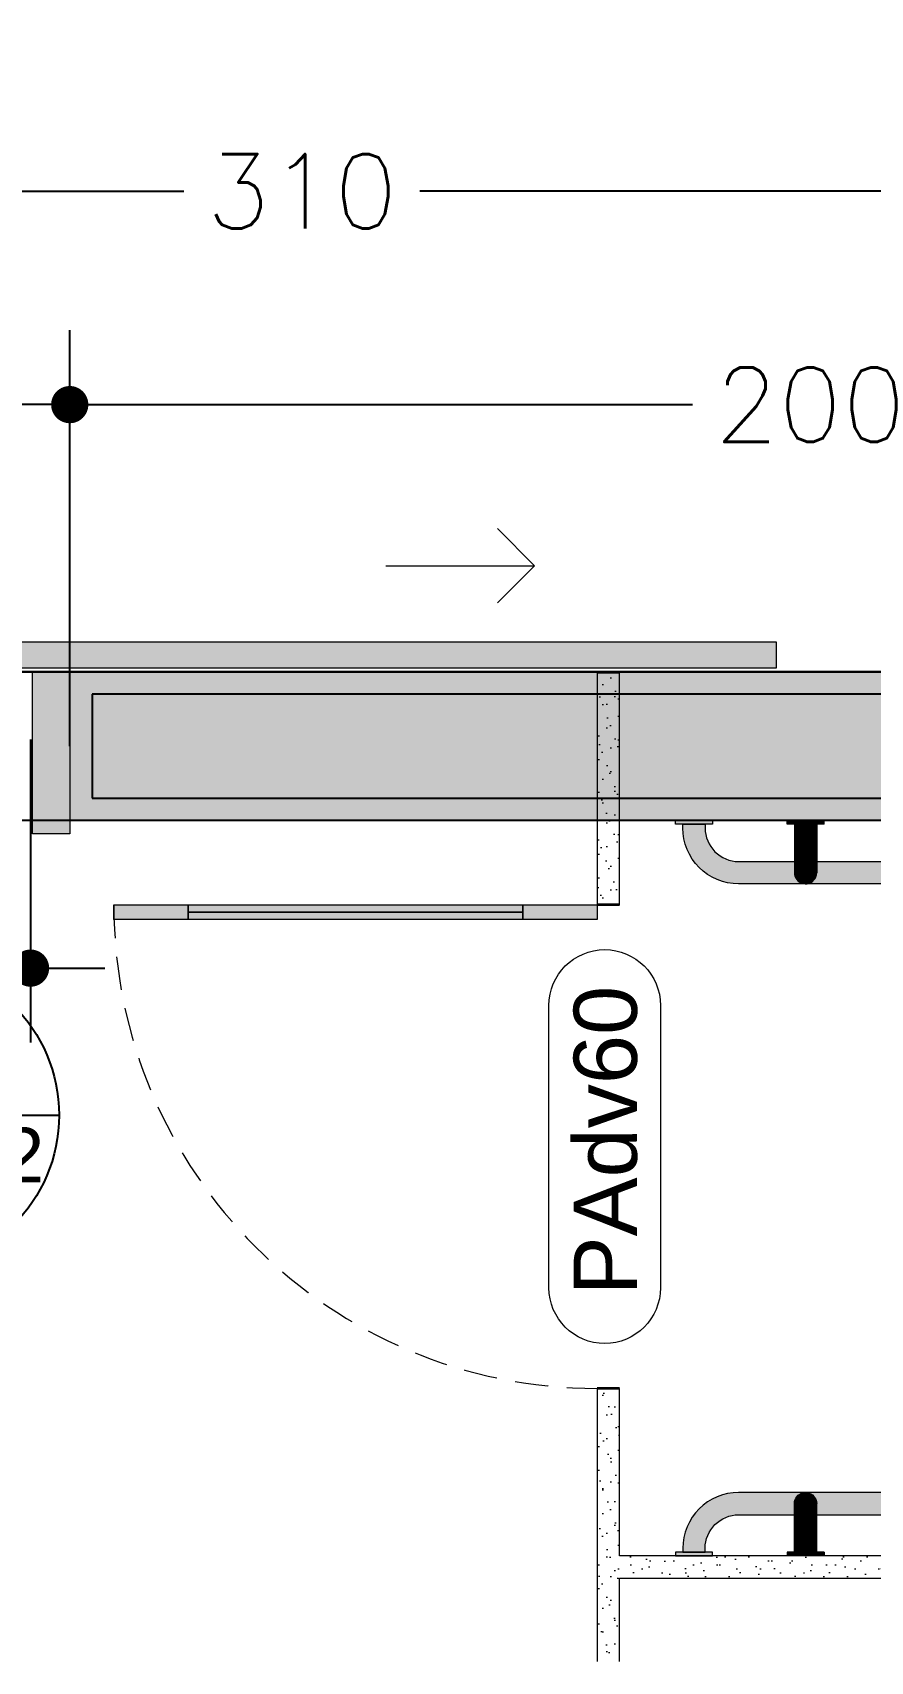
# Model space of a CAD drawing. Header units: metres. Extents: x -1783 to 21505, y -57 to 13660.
# Drawn here: x 13639.1 to 13751.7, y 10703.2 to 10922.1 of the extents above; entities that cross this region are included whole.
import ezdxf

# ---------------------------------------------------------------- set-up
doc = ezdxf.new("R2010")
doc.units = ezdxf.units.M
doc.header["$MEASUREMENT"] = 0
doc.linetypes.add('Dashed', pattern=[0.07, 0.045, -0.025])
for name, color, linetype, lineweight in [('Bombeiro', 1, 'Continuous', 0), ('LOUCAS-METAIS.ARQ_Caneta_No__96', 252, 'Continuous', 0), ('Marcadores de Porta Archicad_Caneta_No__7', 7, 'Continuous', 13), ('PAREDE CONSTRUIR_Caneta_No__241', 7, 'Continuous', 13), ('PAREDE CONSTRUIR_Caneta_No__3', 7, 'Continuous', 25), ('PAREDE.ARQ_Caneta_No__1', 7, 'Continuous', 35), ('PAREDE.ARQ_Caneta_No__241', 7, 'Continuous', 13), ('Portas Archicad_Caneta_No__1', 7, 'Continuous', 35), ('Portas Archicad_Caneta_No__241', 7, 'Continuous', 13), ('Portas Archicad_Caneta_No__98', 7, 'Continuous', 0)]:
    doc.layers.add(name, color=color, linetype=linetype, lineweight=lineweight)
for name, color, linetype in [('colorida chamar atenção', 10, 'Continuous'), ('cotas', 7, 'Continuous'), ('COTAS EXECUTIVO.EXEC', 7, 'Continuous'), ('Marcadores de Porta Archicad', 7, 'Continuous'), ('PAREDE CONSTRUIR', 7, 'Continuous'), ('Portas Archicad', 7, 'Continuous')]:
    doc.layers.add(name, color=color, linetype=linetype)
for name, color, linetype, lineweight, true_color in [('LOUCAS-METAIS.ARQ_Caneta_No__18', 7, 'Continuous', 0, 0xdfdfdf), ('PAREDE.ARQ_Caneta_No__97', 7, 'Continuous', 5, 0x6b6b6b), ('Portas Archicad_Caneta_No__9', 7, 'Continuous', 5, 0x020202), ('Portas Archicad_Caneta_No__97', 7, 'Continuous', 5, 0x6b6b6b)]:
    doc.layers.add(name, color=color, linetype=linetype, lineweight=lineweight, true_color=true_color)
doc.styles.add('ARIAL', font='arial.ttf', dxfattribs={"height": 0.15})
doc.styles.add('GENERATED_STYLE_1', font='arial.ttf')
doc.styles.add('R80', font='romans.shx', dxfattribs={"height": 10})
doc.dimstyles.new('1-50', dxfattribs={"dimtxt": 10, "dimasz": 5, "dimexe": 10, "dimexo": 10, "dimgap": 3, "dimtad": 1, "dimdec": 1, "dimrnd": 1, "dimdsep": 46, "dimtxsty": 'R80', "dimblk": 'DOT', "dimcen": 0, "dimclrd": 252, "dimclre": 252, "dimclrt": 252, "dimadec": 0, "dimazin": 0, "dimtfac": 1, "dimtdec": 1, "dimtix": 1, "dimtmove": 2, "dimatfit": 3, "dimldrblk": 'DOT', "dimfxl": 1, "dimtolj": 1, "dimarcsym": 0})
pattern_1 = [(45, (18585.2446, 16076.2687), (-1.59099026, 1.59099026), [0, -1.5, 0, -2.25]), (110, (18590.2446, 16076.2687), (2.1143084, 0.7695453), [0, -1.1, 0, -1.9])]

# ---------------------------------------------------------------- blocks, each defined once
blk = doc.blocks.new('PLACA M7')
at = {"layer": 'colorida chamar atenção'}
blk.add_line((-25240.17, -8600.48), (-25198.45, -8600.48), dxfattribs=at)
blk.add_circle((-25219.31, -8600.48), 20.86, dxfattribs=at)
at = {"layer": 'colorida chamar atenção', "style": 'ARIAL'}
for s, p in [('  M7', (-25232.35, -8595.95)), ('221/442', (-25237.55, -8609.52))]:
    blk.add_text(s, height=7.352, dxfattribs=at).set_placement(p)
blk = doc.blocks.new('_Dot')
at = {"color": 0, "linetype": 'ByBlock', "lineweight": -2}
blk.add_line((-0.5, 0), (-1, 0), dxfattribs=at)
at = {"color": 0, "linetype": 'ByBlock', "const_width": 0.5}
blk.add_lwpolyline([(-0.25, 0, 1), (0.25, 0, 1)], format="xyb", close=True, dxfattribs=at)
blk = doc.blocks.new('*D7205')
at = {"layer": 'COTAS EXECUTIVO.EXEC', "color": 252, "lineweight": -2, "transparency": 16777216}
for p, q in [((14073.86, 10816.21), (13105.31, 10816.21)), ((13115.31, 10811.21), (13115.31, 10615.82)), ((13115.31, 10416.21), (13115.31, 10584.11)), ((13538.84, 10411.21), (13105.31, 10411.21))]:
    blk.add_line(p, q, dxfattribs=at)
at = {"layer": 'COTAS EXECUTIVO.EXEC', "color": 252, "lineweight": -2, "transparency": 16777216, "xscale": 5, "yscale": 5, "zscale": 5}
for p, rotation in [((13115.31, 10816.21), 90), ((13115.31, 10411.21), 270)]:
    blk.add_blockref('_Dot', p, dxfattribs=dict(at, rotation=rotation))
at = {"layer": 'COTAS EXECUTIVO.EXEC', "color": 252, "transparency": 16777216, "insert": (13115.31, 10599.97), "char_height": 10, "attachment_point": 5, "rotation": 90, "style": 'R80'}
blk.add_mtext('\\A1;405', dxfattribs=at)
blk = doc.blocks.new('*D7206')
at = {"layer": 'COTAS EXECUTIVO.EXEC', "color": 252, "lineweight": -2, "transparency": 16777216}
for p, q in [((14083.86, 10836.21), (13105.48, 10836.21)), ((13115.48, 10821.21), (13115.48, 10831.21)), ((14073.86, 10816.21), (13105.48, 10816.21))]:
    blk.add_line(p, q, dxfattribs=at)
at = {"layer": 'COTAS EXECUTIVO.EXEC', "color": 252, "lineweight": -2, "transparency": 16777216, "xscale": 5, "yscale": 5, "zscale": 5}
for p, rotation in [((13115.48, 10836.21), 90), ((13115.48, 10816.21), 270)]:
    blk.add_blockref('_Dot', p, dxfattribs=dict(at, rotation=rotation))
at = {"layer": 'COTAS EXECUTIVO.EXEC', "color": 252, "transparency": 16777216, "insert": (13115.31, 10801.22), "char_height": 10, "attachment_point": 5, "rotation": 90, "style": 'R80'}
blk.add_mtext('\\A1;20', dxfattribs=at)
blk = doc.blocks.new('*D7207')
at = {"layer": 'COTAS EXECUTIVO.EXEC', "color": 252, "lineweight": -2, "transparency": 16777216}
for p, q in [((14083.86, 10986.11), (13105.31, 10986.11)), ((13115.31, 10981.11), (13115.31, 10912.56)), ((13115.31, 10841.21), (13115.31, 10882.27)), ((14083.86, 10836.21), (13105.31, 10836.21))]:
    blk.add_line(p, q, dxfattribs=at)
at = {"layer": 'COTAS EXECUTIVO.EXEC', "color": 252, "lineweight": -2, "transparency": 16777216, "xscale": 5, "yscale": 5, "zscale": 5}
for p, rotation in [((13115.31, 10986.11), 90), ((13115.31, 10836.21), 270)]:
    blk.add_blockref('_Dot', p, dxfattribs=dict(at, rotation=rotation))
at = {"layer": 'COTAS EXECUTIVO.EXEC', "color": 252, "transparency": 16777216, "insert": (13115.31, 10897.42), "char_height": 10, "attachment_point": 5, "rotation": 90, "style": 'R80'}
blk.add_mtext('\\A1;150', dxfattribs=at)
blk = doc.blocks.new('*D7317')
at = {"layer": 'COTAS EXECUTIVO.EXEC', "color": 252, "lineweight": -2, "transparency": 16777216}
for p, q in [((14093.86, 10816.21), (14275.71, 10816.21)), ((14265.71, 10811.21), (14265.71, 10615.82)), ((14265.71, 10416.21), (14265.71, 10584.11)), ((13558.84, 10411.21), (14275.71, 10411.21))]:
    blk.add_line(p, q, dxfattribs=at)
at = {"layer": 'COTAS EXECUTIVO.EXEC', "color": 252, "lineweight": -2, "transparency": 16777216, "xscale": 5, "yscale": 5, "zscale": 5}
for p, rotation in [((14265.71, 10816.21), 90), ((14265.71, 10411.21), 270)]:
    blk.add_blockref('_Dot', p, dxfattribs=dict(at, rotation=rotation))
at = {"layer": 'COTAS EXECUTIVO.EXEC', "color": 252, "transparency": 16777216, "insert": (14265.71, 10599.97), "char_height": 10, "attachment_point": 5, "rotation": 90, "style": 'R80'}
blk.add_mtext('\\A1;405', dxfattribs=at)
blk = doc.blocks.new('*D7392')
at = {"layer": 'COTAS EXECUTIVO.EXEC', "color": 252, "lineweight": -2, "transparency": 16777216}
for p, q in [((13539.08, 10846.21), (13539.08, 10882.1)), ((13644.08, 10826.21), (13644.08, 10882.1)), ((13544.08, 10872.1), (13576.04, 10872.1)), ((13639.08, 10872.1), (13606.32, 10872.1))]:
    blk.add_line(p, q, dxfattribs=at)
at = {"layer": 'COTAS EXECUTIVO.EXEC', "color": 252, "lineweight": -2, "transparency": 16777216, "xscale": 5, "yscale": 5, "zscale": 5, "rotation": 180}
blk.add_blockref('_Dot', (13539.08, 10872.1), dxfattribs=at)
at = {"layer": 'COTAS EXECUTIVO.EXEC', "color": 252, "lineweight": -2, "transparency": 16777216, "xscale": 5, "yscale": 5, "zscale": 5}
blk.add_blockref('_Dot', (13644.08, 10872.1), dxfattribs=at)
at = {"layer": 'COTAS EXECUTIVO.EXEC', "color": 252, "transparency": 16777216, "insert": (13591.18, 10872.1), "char_height": 10, "attachment_point": 5, "style": 'R80'}
blk.add_mtext('\\A1;105', dxfattribs=at)
blk = doc.blocks.new('*D7393')
at = {"layer": 'COTAS EXECUTIVO.EXEC', "color": 252, "lineweight": -2, "transparency": 16777216}
for p, q in [((13644.08, 10826.21), (13644.08, 10882.1)), ((13844.01, 10623.71), (13844.01, 10882.1)), ((13649.08, 10872.1), (13727.79, 10872.1)), ((13839.01, 10872.1), (13759.5, 10872.1))]:
    blk.add_line(p, q, dxfattribs=at)
at = {"layer": 'COTAS EXECUTIVO.EXEC', "color": 252, "lineweight": -2, "transparency": 16777216, "xscale": 5, "yscale": 5, "zscale": 5, "rotation": 180}
blk.add_blockref('_Dot', (13644.08, 10872.1), dxfattribs=at)
at = {"layer": 'COTAS EXECUTIVO.EXEC', "color": 252, "lineweight": -2, "transparency": 16777216, "xscale": 5, "yscale": 5, "zscale": 5}
blk.add_blockref('_Dot', (13844.01, 10872.1), dxfattribs=at)
at = {"layer": 'COTAS EXECUTIVO.EXEC', "color": 252, "transparency": 16777216, "insert": (13743.64, 10872.1), "char_height": 10, "attachment_point": 5, "style": 'R80'}
blk.add_mtext('\\A1;200', dxfattribs=at)
blk = doc.blocks.new('*D7450')
at = {"layer": 'COTAS EXECUTIVO.EXEC', "color": 252, "lineweight": -2, "transparency": 16777216}
for p, q in [((13634.08, 10830.21), (13634.08, 10786.39)), ((13638.81, 10827.11), (13638.81, 10786.39)), ((13629.08, 10796.39), (13624.08, 10796.39)), ((13634.08, 10796.39), (13638.81, 10796.39)), ((13643.81, 10796.39), (13648.81, 10796.39))]:
    blk.add_line(p, q, dxfattribs=at)
at = {"layer": 'COTAS EXECUTIVO.EXEC', "color": 252, "lineweight": -2, "transparency": 16777216, "xscale": 5, "yscale": 5, "zscale": 5}
blk.add_blockref('_Dot', (13634.08, 10796.39), dxfattribs=at)
at = {"layer": 'COTAS EXECUTIVO.EXEC', "color": 252, "lineweight": -2, "transparency": 16777216, "xscale": 5, "yscale": 5, "zscale": 5, "rotation": 180}
blk.add_blockref('_Dot', (13638.81, 10796.39), dxfattribs=at)
at = {"layer": 'COTAS EXECUTIVO.EXEC', "color": 252, "transparency": 16777216, "insert": (13611.55, 10796.39), "char_height": 10, "attachment_point": 5, "style": 'R80'}
blk.add_mtext('\\A1;5', dxfattribs=at)
blk = doc.blocks.new('*D7514')
at = {"layer": 'COTAS EXECUTIVO.EXEC', "color": 252, "lineweight": -2, "transparency": 16777216}
for p, q in [((13534.08, 10623.71), (13534.08, 10910.77)), ((13844.01, 10623.71), (13844.01, 10910.77)), ((13539.08, 10900.77), (13659.44, 10900.77)), ((13839.01, 10900.77), (13691.15, 10900.77))]:
    blk.add_line(p, q, dxfattribs=at)
at = {"layer": 'COTAS EXECUTIVO.EXEC', "color": 252, "lineweight": -2, "transparency": 16777216, "xscale": 5, "yscale": 5, "zscale": 5, "rotation": 180}
blk.add_blockref('_Dot', (13534.08, 10900.77), dxfattribs=at)
at = {"layer": 'COTAS EXECUTIVO.EXEC', "color": 252, "lineweight": -2, "transparency": 16777216, "xscale": 5, "yscale": 5, "zscale": 5}
blk.add_blockref('_Dot', (13844.01, 10900.77), dxfattribs=at)
at = {"layer": 'COTAS EXECUTIVO.EXEC', "color": 252, "transparency": 16777216, "insert": (13675.3, 10900.77), "char_height": 10, "attachment_point": 5, "style": 'R80'}
blk.add_mtext('\\A1;310', dxfattribs=at)
blk = doc.blocks.new('Door 26_5')
at = {"layer": 'Portas Archicad', "linetype": 'Continuous', "lineweight": 0, "true_color": 0xffffff}
for points in [[(0.325, 0.65), (0.305, 0.65), (0.305, 0.55), (0.325, 0.55)], [(0.315, 0.55), (0.305, 0.55), (0.305, 0.1), (0.315, 0.1)], [(0.325, 0.55), (0.315, 0.55), (0.315, 0.1), (0.325, 0.1)], [(0.305, 0), (0.325, 0), (0.325, 0.1), (0.305, 0.1)]]:
    blk.add_hatch(color=7, dxfattribs=at).paths.add_polyline_path(points)
at = {"layer": 'Portas Archicad_Caneta_No__1', "color": 7, "linetype": 'Continuous', "lineweight": 35}
for p, q in [((-0.325, -0.03), (-0.325, 0)), ((-0.325, -0.03), (-0.325, 0)), ((0.325, -0.03), (0.325, 0)), ((0.325, -0.03), (0.325, 0))]:
    blk.add_line(p, q, dxfattribs=at)
at = {"layer": 'Portas Archicad_Caneta_No__9', "color": 18, "linetype": 'Continuous', "lineweight": 5, "true_color": 0x020202}
for p, q in [((0.305, 0.55), (0.305, 0.65)), ((0.305, 0.65), (0.325, 0.65)), ((0.325, 0.65), (0.325, 0.55)), ((0.325, 0.55), (0.305, 0.55)), ((0.315, 0.55), (0.315, 0.1)), ((0.305, 0), (0.305, 0.1)), ((0.305, 0.1), (0.325, 0.1)), ((0.325, 0.1), (0.325, 0)), ((0.325, 0), (0.305, 0))]:
    blk.add_line(p, q, dxfattribs=at)
at = {"layer": 'Portas Archicad_Caneta_No__9', "color": 18, "linetype": 'Continuous', "lineweight": 5, "true_color": 0x020202, "flags": 128}
for points in [[(0.315, 0.55), (0.315, 0.1), (0.305, 0.1), (0.305, 0.55)], [(0.325, 0.55), (0.325, 0.1), (0.315, 0.1), (0.315, 0.55)]]:
    blk.add_lwpolyline(points, close=True, dxfattribs=at)
at = {"layer": 'Portas Archicad_Caneta_No__97', "color": 251, "linetype": 'Dashed', "lineweight": 5, "true_color": 0x6b6b6b}
blk.add_arc((0.325, 0), 0.65, 90, 180, dxfattribs=at)
blk = doc.blocks.new('Exterior Sliding Door 26_2')
at = {"layer": 'Portas Archicad', "linetype": 'Continuous', "lineweight": 0, "true_color": 0xffffff}
for points in [[(0.425, 0.04), (0.425, 0.005), (1.475, 0.005), (1.475, 0.04)], [(-0.475, 0), (-0.525, 0), (-0.525, -0.2), (-0.475, -0.2)], [(0.525, 0), (0.475, 0), (0.475, -0.2), (0.525, -0.2)], [(-0.475, -0.218), (-0.475, -0.2), (-0.525, -0.2), (-0.525, -0.218)], [(0.475, -0.2), (0.475, -0.218), (0.525, -0.218), (0.525, -0.2)]]:
    blk.add_hatch(color=7, dxfattribs=at).paths.add_polyline_path(points)
at = {"layer": 'Portas Archicad_Caneta_No__241', "color": 7, "linetype": 'Continuous', "lineweight": 13}
for p, q in [((-0.525, 0), (-0.525, -0.03)), ((-0.525, 0), (-0.525, -0.03)), ((-0.525, 0), (-0.525, -0.03)), ((-0.525, 0), (-0.525, -0.03)), ((0.525, 0), (0.525, -0.03)), ((0.525, 0), (0.525, -0.03)), ((0.525, 0), (0.525, -0.03)), ((0.525, 0), (0.525, -0.03)), ((-0.525, -0.03), (-0.525, -0.17)), ((-0.525, -0.03), (-0.525, -0.17)), ((-0.525, -0.03), (-0.525, -0.17)), ((-0.525, -0.03), (-0.525, -0.17)), ((0.525, -0.03), (0.525, -0.17)), ((0.525, -0.03), (0.525, -0.17)), ((0.525, -0.03), (0.525, -0.17)), ((0.525, -0.03), (0.525, -0.17)), ((-0.525, -0.17), (-0.525, -0.2)), ((-0.525, -0.17), (-0.525, -0.2)), ((0.525, -0.17), (0.525, -0.2)), ((0.525, -0.17), (0.525, -0.2))]:
    blk.add_line(p, q, dxfattribs=at)
at = {"layer": 'Portas Archicad_Caneta_No__97', "color": 251, "linetype": 'Continuous', "lineweight": 5, "true_color": 0x6b6b6b}
for p, q in [((1.15, 0.1425), (1.1, 0.1925)), ((0.95, 0.1425), (1.15, 0.1425)), ((1.15, 0.1425), (1.1, 0.0925)), ((-0.525, 0), (0.525, 0)), ((-0.525, -0.2), (0.525, -0.2))]:
    blk.add_line(p, q, dxfattribs=at)
at = {"layer": 'Portas Archicad_Caneta_No__98', "color": 7, "linetype": 'Continuous', "lineweight": 0}
for p, q in [((0.425, 0.04), (1.475, 0.04)), ((0.425, 0.005), (0.425, 0.04)), ((1.475, 0.04), (1.475, 0.005)), ((-0.525, -0.2), (-0.525, 0)), ((-0.525, 0), (-0.475, 0)), ((-0.475, 0), (-0.475, -0.2)), ((1.475, 0.005), (0.425, 0.005)), ((0.475, -0.2), (0.475, 0)), ((0.475, 0), (0.525, 0)), ((0.525, 0), (0.525, -0.2)), ((-0.475, -0.2), (-0.525, -0.2)), ((-0.525, -0.218), (-0.525, -0.2)), ((-0.525, -0.2), (-0.475, -0.2)), ((-0.475, -0.218), (-0.525, -0.218)), ((-0.475, -0.2), (-0.475, -0.218)), ((0.525, -0.2), (0.475, -0.2)), ((0.475, -0.2), (0.525, -0.2)), ((0.475, -0.218), (0.475, -0.2)), ((0.525, -0.218), (0.475, -0.218)), ((0.525, -0.2), (0.525, -0.218))]:
    blk.add_line(p, q, dxfattribs=at)
blk = doc.blocks.new('Grab Bar 26_4')
at = {"layer": 'LOUCAS-METAIS.ARQ_Caneta_No__18', "linetype": 'Continuous', "lineweight": 0, "true_color": 0xdfdfdf}
for points in [[(-0.375, 0), (-0.375, -0.005), (-0.325, -0.005), (-0.325, 0)], [(0.325, 0), (0.325, -0.005), (0.375, -0.005), (0.375, 0)], [(-0.365, -0.005), (-0.365, -0.01, 0.414214), (-0.29, -0.085), (0.29, -0.085, 0.414214), (0.365, -0.01), (0.365, -0.005), (0.335, -0.005), (0.335, -0.01, -0.414214), (0.29, -0.055), (-0.29, -0.055, -0.414214), (-0.335, -0.01), (-0.335, -0.005)]]:
    blk.add_hatch(color=254, dxfattribs=at).paths.add_polyline_path(points)
at = {"layer": 'LOUCAS-METAIS.ARQ_Caneta_No__96', "color": 252, "linetype": 'Continuous', "lineweight": 0, "flags": 128}
for points in [[(-0.375, 0), (-0.375, -0.005), (-0.325, -0.005), (-0.325, 0)], [(0.325, 0), (0.325, -0.005), (0.375, -0.005), (0.375, 0)]]:
    blk.add_lwpolyline(points, close=True, dxfattribs=at)
blk.add_lwpolyline([(-0.365, -0.005), (-0.365, -0.01, 0.414214), (-0.29, -0.085), (0.29, -0.085, 0.414214), (0.365, -0.01), (0.365, -0.005), (0.335, -0.005), (0.335, -0.01, -0.414214), (0.29, -0.055), (-0.29, -0.055, -0.414214), (-0.335, -0.01), (-0.335, -0.005)], format="xyb", close=True, dxfattribs=at)
blk = doc.blocks.new('Grab Bar 26_3')
at = {"layer": 'LOUCAS-METAIS.ARQ_Caneta_No__18', "linetype": 'Continuous', "lineweight": 0, "true_color": 0xdfdfdf}
for points in [[(-0.017, 0), (-0.017, -0.005), (-0.0108, -0.005), (-0.0108, 0)], [(-0.0108, -0.005), (-0.0037, -0.005), (-0.0037, 0), (-0.0108, 0)], [(-0.0037, 0), (-0.0037, -0.005), (0.0037, -0.005), (0.0037, 0)], [(0.0037, -0.005), (0.0108, -0.005), (0.0108, 0), (0.0037, 0)], [(0.0108, 0), (0.0108, -0.005), (0.017, -0.005), (0.017, 0)], [(0.017, -0.005), (0.0217, -0.005), (0.0217, 0), (0.017, 0)], [(0.0217, -0.005), (0.0244, -0.005), (0.0244, 0), (0.0217, 0)], [(0.0244, 0), (0.0244, -0.005), (0.0249, -0.005), (0.0249, 0)], [(-0.0249, 0), (-0.0249, -0.005), (-0.0244, -0.005), (-0.0244, 0)], [(-0.0244, -0.005), (-0.0217, -0.005), (-0.0217, 0), (-0.0244, 0)], [(-0.0217, -0.005), (-0.017, -0.005), (-0.017, 0), (-0.0217, 0)], [(-0.015, -0.01), (-0.0147, -0.0102), (-0.0147, -0.005), (-0.015, -0.005)], [(-0.015, -0.01), (-0.015, -0.0234), (-0.0147, -0.024), (-0.0147, -0.0102)], [(-0.0147, -0.005), (-0.0147, -0.0102), (-0.014, -0.0103), (-0.014, -0.005)], [(-0.0147, -0.0102), (-0.0147, -0.024), (-0.014, -0.0246), (-0.014, -0.0103)], [(-0.014, -0.0103), (-0.0129, -0.0104), (-0.0129, -0.005), (-0.014, -0.005)], [(-0.014, -0.0246), (-0.0129, -0.0251), (-0.0129, -0.0104), (-0.014, -0.0103)], [(-0.0129, -0.005), (-0.0129, -0.0104), (-0.0113, -0.0106), (-0.0113, -0.005)], [(-0.0113, -0.0106), (-0.0129, -0.0104), (-0.0129, -0.0251), (-0.0113, -0.0256)], [(-0.0113, -0.005), (-0.0113, -0.0106), (-0.0094, -0.0107), (-0.0094, -0.005)], [(-0.0094, -0.0107), (-0.0113, -0.0106), (-0.0113, -0.0256), (-0.0094, -0.026)], [(-0.0094, -0.0107), (-0.0073, -0.0107), (-0.0073, -0.005), (-0.0094, -0.005)], [(-0.0094, -0.0107), (-0.0094, -0.026), (-0.0073, -0.0263), (-0.0073, -0.0107)], [(-0.0073, -0.005), (-0.0073, -0.0107), (-0.0049, -0.0108), (-0.0049, -0.005)], [(-0.0049, -0.0108), (-0.0073, -0.0107), (-0.0073, -0.0263), (-0.0049, -0.0265)], [(-0.0049, -0.005), (-0.0049, -0.0108), (-0.0023, -0.0108), (-0.0023, -0.005)], [(-0.0023, -0.0108), (-0.0049, -0.0108), (-0.0049, -0.0265), (-0.0023, -0.0267)], [(-0.0023, -0.005), (-0.0023, -0.0108), (0.0003, -0.0108), (0.0003, -0.005)], [(0.0003, -0.0108), (-0.0023, -0.0108), (-0.0023, -0.0267), (0.0003, -0.0267)], [(0.0003, -0.005), (0.0003, -0.0108), (0.0029, -0.0108), (0.0029, -0.005)], [(0.0029, -0.0108), (0.0003, -0.0108), (0.0003, -0.0267), (0.0029, -0.0266)], [(0.0029, -0.0108), (0.0054, -0.0108), (0.0054, -0.005), (0.0029, -0.005)], [(0.0029, -0.0266), (0.0054, -0.0265), (0.0054, -0.0108), (0.0029, -0.0108)], [(0.0054, -0.005), (0.0054, -0.0108), (0.0077, -0.0107), (0.0077, -0.005)], [(0.0077, -0.0107), (0.0054, -0.0108), (0.0054, -0.0265), (0.0077, -0.0262)], [(0.0077, -0.005), (0.0077, -0.0107), (0.0098, -0.0106), (0.0098, -0.005)], [(0.0098, -0.0106), (0.0077, -0.0107), (0.0077, -0.0262), (0.0098, -0.0259)], [(0.0098, -0.005), (0.0098, -0.0106), (0.0117, -0.0105), (0.0117, -0.005)], [(0.0098, -0.0106), (0.0098, -0.0259), (0.0117, -0.0255), (0.0117, -0.0105)], [(0.0117, -0.005), (0.0117, -0.0105), (0.0131, -0.0104), (0.0131, -0.005)], [(0.0131, -0.0104), (0.0117, -0.0105), (0.0117, -0.0255), (0.0131, -0.025)], [(0.0131, -0.005), (0.0131, -0.0104), (0.0142, -0.0103), (0.0142, -0.005)], [(0.0142, -0.0103), (0.0131, -0.0104), (0.0131, -0.025), (0.0142, -0.0244)], [(0.0142, -0.005), (0.0142, -0.0103), (0.0148, -0.0101), (0.0148, -0.005)], [(0.0142, -0.0103), (0.0142, -0.0244), (0.0148, -0.0239), (0.0148, -0.0101)], [(0.015, -0.005), (0.0148, -0.005), (0.0148, -0.0101), (0.015, -0.01)], [(0.0148, -0.0101), (0.0148, -0.0239), (0.015, -0.0233), (0.015, -0.01)], [(-0.0147, -0.024), (-0.015, -0.0234), (-0.015, -0.0361), (-0.0147, -0.0373)], [(-0.015, -0.0476), (-0.0147, -0.0492), (-0.0147, -0.0373), (-0.015, -0.0361)], [(-0.0147, -0.024), (-0.0147, -0.0373), (-0.014, -0.0384), (-0.014, -0.0246)], [(-0.014, -0.0384), (-0.0147, -0.0373), (-0.0147, -0.0492), (-0.014, -0.0508)], [(-0.014, -0.0246), (-0.014, -0.0384), (-0.0129, -0.0394), (-0.0129, -0.0251)], [(-0.014, -0.0508), (-0.0129, -0.0523), (-0.0129, -0.0394), (-0.014, -0.0384)], [(-0.0129, -0.0251), (-0.0129, -0.0394), (-0.0113, -0.0403), (-0.0113, -0.0256)], [(-0.0129, -0.0394), (-0.0129, -0.0523), (-0.0113, -0.0536), (-0.0113, -0.0403)], [(-0.0094, -0.026), (-0.0113, -0.0256), (-0.0113, -0.0403), (-0.0094, -0.0411)], [(-0.0113, -0.0403), (-0.0113, -0.0536), (-0.0094, -0.0547), (-0.0094, -0.0411)], [(-0.0094, -0.0411), (-0.0073, -0.0418), (-0.0073, -0.0263), (-0.0094, -0.026)], [(-0.0094, -0.0411), (-0.0094, -0.0547), (-0.0073, -0.0556), (-0.0073, -0.0418)], [(-0.0049, -0.0265), (-0.0073, -0.0263), (-0.0073, -0.0418), (-0.0049, -0.0422)], [(-0.0073, -0.0418), (-0.0073, -0.0556), (-0.0049, -0.0563), (-0.0049, -0.0422)], [(-0.0023, -0.0267), (-0.0049, -0.0265), (-0.0049, -0.0422), (-0.0023, -0.0425)], [(-0.0049, -0.0563), (-0.0023, -0.0567), (-0.0023, -0.0425), (-0.0049, -0.0422)], [(0.0003, -0.0267), (-0.0023, -0.0267), (-0.0023, -0.0425), (0.0003, -0.0426)], [(-0.0023, -0.0425), (-0.0023, -0.0567), (0.0003, -0.0568), (0.0003, -0.0426)], [(0.0029, -0.0266), (0.0003, -0.0267), (0.0003, -0.0426), (0.0029, -0.0425)], [(0.0003, -0.0426), (0.0003, -0.0568), (0.0029, -0.0566), (0.0029, -0.0425)], [(0.0029, -0.0425), (0.0054, -0.0421), (0.0054, -0.0265), (0.0029, -0.0266)], [(0.0029, -0.0425), (0.0029, -0.0566), (0.0054, -0.0562), (0.0054, -0.0421)], [(0.0077, -0.0262), (0.0054, -0.0265), (0.0054, -0.0421), (0.0077, -0.0416)], [(0.0054, -0.0421), (0.0054, -0.0562), (0.0077, -0.0555), (0.0077, -0.0416)], [(0.0098, -0.0259), (0.0077, -0.0262), (0.0077, -0.0416), (0.0098, -0.041)], [(0.0077, -0.0416), (0.0077, -0.0555), (0.0098, -0.0545), (0.0098, -0.041)], [(0.0098, -0.0259), (0.0098, -0.041), (0.0117, -0.0402), (0.0117, -0.0255)], [(0.0098, -0.041), (0.0098, -0.0545), (0.0117, -0.0533), (0.0117, -0.0402)], [(0.0117, -0.0255), (0.0117, -0.0402), (0.0131, -0.0392), (0.0131, -0.025)], [(0.0117, -0.0402), (0.0117, -0.0533), (0.0131, -0.052), (0.0131, -0.0392)], [(0.0131, -0.025), (0.0131, -0.0392), (0.0142, -0.0382), (0.0142, -0.0244)], [(0.0142, -0.0382), (0.0131, -0.0392), (0.0131, -0.052), (0.0142, -0.0505)], [(0.0142, -0.0244), (0.0142, -0.0382), (0.0148, -0.0371), (0.0148, -0.0239)], [(0.0142, -0.0505), (0.0148, -0.0489), (0.0148, -0.0371), (0.0142, -0.0382)], [(0.015, -0.0233), (0.0148, -0.0239), (0.0148, -0.0371), (0.015, -0.0359)], [(0.0148, -0.0371), (0.0148, -0.0489), (0.015, -0.0472), (0.015, -0.0359)], [(-0.0147, -0.0492), (-0.015, -0.0476), (-0.015, -0.0571), (-0.0147, -0.0592)], [(-0.0147, -0.0592), (-0.015, -0.0571), (-0.015, -0.0643), (-0.0147, -0.0667)], [(-0.015, -0.0688), (-0.0147, -0.0713), (-0.0147, -0.0667), (-0.015, -0.0643)], [(-0.014, -0.0508), (-0.0147, -0.0492), (-0.0147, -0.0592), (-0.014, -0.0611)], [(-0.0147, -0.0592), (-0.0147, -0.0667), (-0.014, -0.0689), (-0.014, -0.0611)], [(-0.014, -0.0508), (-0.014, -0.0611), (-0.0129, -0.063), (-0.0129, -0.0523)], [(-0.014, -0.0611), (-0.014, -0.0689), (-0.0129, -0.0711), (-0.0129, -0.063)], [(-0.0129, -0.0523), (-0.0129, -0.063), (-0.0113, -0.0647), (-0.0113, -0.0536)], [(-0.0129, -0.0711), (-0.0113, -0.073), (-0.0113, -0.0647), (-0.0129, -0.063)], [(-0.0113, -0.0647), (-0.0094, -0.0661), (-0.0094, -0.0547), (-0.0113, -0.0536)], [(-0.0113, -0.0647), (-0.0113, -0.073), (-0.0094, -0.0746), (-0.0094, -0.0661)], [(-0.0094, -0.0547), (-0.0094, -0.0661), (-0.0073, -0.0672), (-0.0073, -0.0556)], [(-0.0073, -0.0556), (-0.0073, -0.0672), (-0.0049, -0.0681), (-0.0049, -0.0563)], [(-0.0049, -0.0563), (-0.0049, -0.0681), (-0.0023, -0.0686), (-0.0023, -0.0567)], [(-0.0023, -0.0686), (0.0003, -0.0687), (0.0003, -0.0568), (-0.0023, -0.0567)], [(0.0003, -0.0687), (0.0029, -0.0685), (0.0029, -0.0566), (0.0003, -0.0568)], [(0.0029, -0.0566), (0.0029, -0.0685), (0.0054, -0.0679), (0.0054, -0.0562)], [(0.0054, -0.0562), (0.0054, -0.0679), (0.0077, -0.067), (0.0077, -0.0555)], [(0.0077, -0.0555), (0.0077, -0.067), (0.0098, -0.0658), (0.0098, -0.0545)], [(0.0098, -0.0658), (0.0117, -0.0643), (0.0117, -0.0533), (0.0098, -0.0545)], [(0.0098, -0.0658), (0.0098, -0.0743), (0.0117, -0.0726), (0.0117, -0.0643)], [(0.0117, -0.0533), (0.0117, -0.0643), (0.0131, -0.0626), (0.0131, -0.052)], [(0.0117, -0.0726), (0.0131, -0.0707), (0.0131, -0.0626), (0.0117, -0.0643)], [(0.0131, -0.0626), (0.0142, -0.0608), (0.0142, -0.0505), (0.0131, -0.052)], [(0.0131, -0.0626), (0.0131, -0.0707), (0.0142, -0.0685), (0.0142, -0.0608)], [(0.0142, -0.0505), (0.0142, -0.0608), (0.0148, -0.0588), (0.0148, -0.0489)], [(0.0142, -0.0608), (0.0142, -0.0685), (0.0148, -0.0662), (0.0148, -0.0588)], [(0.015, -0.0472), (0.0148, -0.0489), (0.0148, -0.0588), (0.015, -0.0567)], [(0.015, -0.0567), (0.0148, -0.0588), (0.0148, -0.0662), (0.015, -0.0638)], [(0.0148, -0.0662), (0.0148, -0.0708), (0.015, -0.0682), (0.015, -0.0638)], [(-0.0147, -0.0713), (-0.015, -0.0688), (-0.015, -0.0703), (-0.0147, -0.0729)], [(-0.0147, -0.0667), (-0.0147, -0.0713), (-0.014, -0.0738), (-0.014, -0.0689)], [(-0.014, -0.0738), (-0.0147, -0.0713), (-0.0147, -0.0729), (-0.014, -0.0754)], [(-0.014, -0.0689), (-0.014, -0.0738), (-0.0129, -0.0761), (-0.0129, -0.0711)], [(-0.014, -0.0754), (-0.0129, -0.0777), (-0.0129, -0.0761), (-0.014, -0.0738)], [(-0.0129, -0.0711), (-0.0129, -0.0761), (-0.0113, -0.0782), (-0.0113, -0.073)], [(-0.0113, -0.0782), (-0.0129, -0.0761), (-0.0129, -0.0777), (-0.0113, -0.0798)], [(-0.0113, -0.073), (-0.0113, -0.0782), (-0.0094, -0.0799), (-0.0094, -0.0746)], [(-0.0094, -0.0799), (-0.0113, -0.0782), (-0.0113, -0.0798), (-0.0094, -0.0817)], [(-0.0094, -0.0661), (-0.0094, -0.0746), (-0.0073, -0.076), (-0.0073, -0.0672)], [(-0.0094, -0.0746), (-0.0094, -0.0799), (-0.0073, -0.0814), (-0.0073, -0.076)], [(-0.0094, -0.0799), (-0.0094, -0.0817), (-0.0073, -0.0831), (-0.0073, -0.0814)], [(-0.0073, -0.076), (-0.0049, -0.0769), (-0.0049, -0.0681), (-0.0073, -0.0672)], [(-0.0073, -0.0814), (-0.0049, -0.0824), (-0.0049, -0.0769), (-0.0073, -0.076)], [(-0.0049, -0.0824), (-0.0073, -0.0814), (-0.0073, -0.0831), (-0.0049, -0.0842)], [(-0.0049, -0.0769), (-0.0023, -0.0775), (-0.0023, -0.0686), (-0.0049, -0.0681)], [(-0.0049, -0.0824), (-0.0023, -0.083), (-0.0023, -0.0775), (-0.0049, -0.0769)], [(-0.0023, -0.083), (-0.0049, -0.0824), (-0.0049, -0.0842), (-0.0023, -0.0848)], [(-0.0023, -0.0775), (0.0003, -0.0777), (0.0003, -0.0687), (-0.0023, -0.0686)], [(-0.0023, -0.083), (0.0003, -0.0832), (0.0003, -0.0777), (-0.0023, -0.0775)], [(0.0003, -0.0832), (-0.0023, -0.083), (-0.0023, -0.0848), (0.0003, -0.085)], [(0.0003, -0.0687), (0.0003, -0.0777), (0.0029, -0.0774), (0.0029, -0.0685)], [(0.0003, -0.0777), (0.0003, -0.0832), (0.0029, -0.0829), (0.0029, -0.0774)], [(0.0029, -0.0829), (0.0003, -0.0832), (0.0003, -0.085), (0.0029, -0.0847)], [(0.0029, -0.0685), (0.0029, -0.0774), (0.0054, -0.0768), (0.0054, -0.0679)], [(0.0029, -0.0774), (0.0029, -0.0829), (0.0054, -0.0822), (0.0054, -0.0768)], [(0.0029, -0.0829), (0.0029, -0.0847), (0.0054, -0.084), (0.0054, -0.0822)], [(0.0054, -0.0679), (0.0054, -0.0768), (0.0077, -0.0757), (0.0077, -0.067)], [(0.0054, -0.0822), (0.0077, -0.0811), (0.0077, -0.0757), (0.0054, -0.0768)], [(0.0077, -0.0811), (0.0054, -0.0822), (0.0054, -0.084), (0.0077, -0.0829)], [(0.0077, -0.0757), (0.0098, -0.0743), (0.0098, -0.0658), (0.0077, -0.067)], [(0.0077, -0.0811), (0.0098, -0.0796), (0.0098, -0.0743), (0.0077, -0.0757)], [(0.0098, -0.0796), (0.0077, -0.0811), (0.0077, -0.0829), (0.0098, -0.0813)], [(0.0098, -0.0743), (0.0098, -0.0796), (0.0117, -0.0778), (0.0117, -0.0726)], [(0.0098, -0.0813), (0.0117, -0.0794), (0.0117, -0.0778), (0.0098, -0.0796)], [(0.0117, -0.0778), (0.0131, -0.0756), (0.0131, -0.0707), (0.0117, -0.0726)], [(0.0131, -0.0756), (0.0117, -0.0778), (0.0117, -0.0794), (0.0131, -0.0773)], [(0.0131, -0.0707), (0.0131, -0.0756), (0.0142, -0.0733), (0.0142, -0.0685)], [(0.0142, -0.0733), (0.0131, -0.0756), (0.0131, -0.0773), (0.0142, -0.0749)], [(0.0142, -0.0685), (0.0142, -0.0733), (0.0148, -0.0708), (0.0148, -0.0662)], [(0.0142, -0.0749), (0.0148, -0.0723), (0.0148, -0.0708), (0.0142, -0.0733)], [(0.015, -0.0682), (0.0148, -0.0708), (0.0148, -0.0723), (0.015, -0.0697)]]:
    blk.add_hatch(color=254, dxfattribs=at).paths.add_polyline_path(points)
at = {"layer": 'LOUCAS-METAIS.ARQ_Caneta_No__96', "color": 252, "linetype": 'Continuous', "lineweight": 0}
for p, q in [((-0.0037, 0), (0.0037, 0)), ((0.0037, 0), (0.0108, 0)), ((0.0108, 0), (0.017, 0)), ((0.017, 0), (0.0217, 0)), ((0.0217, 0), (0.0244, 0)), ((0.0244, 0), (0.0249, 0)), ((0.0249, -0.005), (0.0249, 0)), ((-0.0249, 0), (-0.0244, 0)), ((-0.0249, -0.005), (-0.0249, 0)), ((-0.0249, -0.005), (-0.0244, -0.005)), ((-0.0244, 0), (-0.0217, 0)), ((-0.0244, -0.005), (-0.0217, -0.005)), ((-0.0217, 0), (-0.017, 0)), ((-0.0217, -0.005), (-0.017, -0.005)), ((-0.017, 0), (-0.0108, 0)), ((-0.017, -0.005), (-0.0108, -0.005)), ((-0.015, -0.005), (-0.015, -0.01)), ((-0.015, -0.01), (-0.015, -0.0234)), ((-0.0108, 0), (-0.0037, 0)), ((-0.0108, -0.005), (-0.0037, -0.005)), ((-0.0037, -0.005), (0.0037, -0.005)), ((0.0037, -0.005), (0.0108, -0.005)), ((0.0108, -0.005), (0.017, -0.005)), ((0.015, -0.005), (0.015, -0.01)), ((0.015, -0.01), (0.015, -0.0233)), ((0.017, -0.005), (0.0217, -0.005)), ((0.0217, -0.005), (0.0244, -0.005)), ((0.0244, -0.005), (0.0249, -0.005)), ((-0.015, -0.0234), (-0.015, -0.0361)), ((-0.015, -0.0361), (-0.015, -0.0476)), ((0.015, -0.0233), (0.015, -0.0359)), ((0.015, -0.0359), (0.015, -0.0472)), ((-0.015, -0.0476), (-0.015, -0.0571)), ((-0.015, -0.0571), (-0.015, -0.0643)), ((-0.015, -0.0643), (-0.015, -0.0688)), ((0.015, -0.0472), (0.015, -0.0567)), ((0.015, -0.0567), (0.015, -0.0638)), ((0.015, -0.0638), (0.015, -0.0682)), ((-0.015, -0.0688), (-0.015, -0.0703)), ((-0.0147, -0.0729), (-0.015, -0.0703)), ((-0.014, -0.0754), (-0.0147, -0.0729)), ((-0.0129, -0.0777), (-0.014, -0.0754)), ((-0.0113, -0.0798), (-0.0129, -0.0777)), ((-0.0094, -0.0817), (-0.0113, -0.0798)), ((-0.0073, -0.0831), (-0.0094, -0.0817)), ((-0.0049, -0.0842), (-0.0073, -0.0831)), ((-0.0023, -0.0848), (-0.0049, -0.0842)), ((0.0003, -0.085), (-0.0023, -0.0848)), ((0.0029, -0.0847), (0.0003, -0.085)), ((0.0054, -0.084), (0.0029, -0.0847)), ((0.0077, -0.0829), (0.0054, -0.084)), ((0.0098, -0.0813), (0.0077, -0.0829)), ((0.0117, -0.0794), (0.0098, -0.0813)), ((0.0131, -0.0773), (0.0117, -0.0794)), ((0.0142, -0.0749), (0.0131, -0.0773)), ((0.0148, -0.0723), (0.0142, -0.0749)), ((0.015, -0.0697), (0.0148, -0.0723)), ((0.015, -0.0682), (0.015, -0.0697))]:
    blk.add_line(p, q, dxfattribs=at)
blk = doc.blocks.new('D Marker 26_4')
at = {"layer": 'Marcadores de Porta Archicad_Caneta_No__7', "color": 7, "linetype": 'Continuous', "lineweight": 13, "flags": 128}
blk.add_lwpolyline([(0.1896, -0.105), (-0.1896, -0.105, -1), (-0.1896, 0.045), (0.1896, 0.045, -1)], format="xyb", close=True, dxfattribs=at)
at = {"layer": 'Marcadores de Porta Archicad_Caneta_No__7', "color": 7, "lineweight": 13, "insert": (0.1998, 0.0145), "char_height": 0.085, "attachment_point": 7, "rotation": 180, "style": 'GENERATED_STYLE_1'}
blk.add_mtext('\\A1;\\pt0;PAdv60', dxfattribs=at)

msp = doc.modelspace()

# ---------------------------------------------------------------- hatches: boundary and pattern name
at = {"layer": 'colorida chamar atenção'}
h = msp.add_hatch(color=256, dxfattribs=at)
h.dxf.hatch_style = 1
h.paths.add_polyline_path([(13848.008, 10833.212), (13647.079, 10833.212), (13647.079, 10819.212), (13848.008, 10819.212)])
at = {"layer": 'cotas'}
h = msp.add_hatch(color=7, dxfattribs=at)
h.dxf.hatch_style = 1
h.paths.add_polyline_path([(21504.961, 13659.963), (10304.961, 13659.963), (10304.961, 5739.963), (21504.961, 5739.963)])
h.paths.add_polyline_path([(10571.627, 13593.296), (21371.627, 13593.296), (21371.627, 5806.63), (10571.627, 5806.63)], flags=16)
at = {"layer": 'PAREDE CONSTRUIR', "linetype": 'Continuous', "lineweight": 0, "true_color": 0xffffff}
for points in [[(13848.008, 10836.212), (13644.079, 10836.212), (13647.079, 10833.212), (13848.008, 10833.212)], [(13647.079, 10833.212), (13644.079, 10836.212), (13644.079, 10819.212), (13647.079, 10819.212)], [(13848.008, 10819.212), (13644.079, 10819.212), (13644.079, 10816.212), (13848.008, 10816.212)]]:
    msp.add_hatch(color=7, dxfattribs=at).paths.add_polyline_path(points)
at = {"layer": 'PAREDE.ARQ_Caneta_No__97', "linetype": 'Continuous', "lineweight": 5, "true_color": 0x6b6b6b}
h = msp.add_hatch(dxfattribs=at)
h.set_pattern_fill('CUT_STONE_0006', color=251, scale=100, style=0, pattern_type=2)
h.set_pattern_definition(pattern_1)
h.paths.add_polyline_path([(13715.008, 10836.112), (13715.008, 10804.912), (13718.008, 10804.912), (13718.008, 10836.112)])
h = msp.add_hatch(dxfattribs=at)
h.set_pattern_fill('CUT_STONE_0006', color=251, scale=100, style=0, pattern_type=2)
h.set_pattern_definition(pattern_1)
h.paths.add_polyline_path([(13718.008, 10739.912), (13715.008, 10739.912), (13715.008, 10703.24), (13718.008, 10703.24)])
h = msp.add_hatch(dxfattribs=at)
h.set_pattern_fill('CUT_STONE_0006', color=251, scale=100, style=0, pattern_type=2)
h.set_pattern_definition(pattern_1)
h.paths.add_polyline_path([(13718.008, 10714.44), (13843.813, 10714.44), (13843.813, 10717.44), (13718.008, 10717.44)])

# ---------------------------------------------------------------- linework, layer by layer
at = {"layer": 'COTAS EXECUTIVO.EXEC', "flags": 128}
for points in [[(12093.841, 12400.893), (12093.841, 12250.899), (12933.841, 12250.899), (12933.841, 10816.212), (12323.841, 10816.212), (12323.841, 10666.212), (12933.841, 10666.212), (12933.841, 10411.212), (13183.841, 10411.212), (13183.841, 10836.212), (14003.885, 10836.212), (14003.885, 10986.112), (13183.841, 10986.112), (13183.841, 12400.893), (12933.841, 12400.893)], [(13843.873, 10816.212), (13534.079, 10816.212), (13534.079, 10411.112), (13843.873, 10411.112)]]:
    msp.add_lwpolyline(points, close=True, dxfattribs=at)
at = {"layer": 'PAREDE CONSTRUIR_Caneta_No__241', "color": 7, "linetype": 'Continuous', "lineweight": 13}
for p, q in [((13644.079, 10836.212), (13644.079, 10833.212)), ((13644.079, 10836.212), (13644.079, 10833.212)), ((13644.079, 10833.212), (13644.079, 10819.212)), ((13644.079, 10833.212), (13644.079, 10819.212)), ((13644.079, 10819.212), (13644.079, 10816.212))]:
    msp.add_line(p, q, dxfattribs=at)
at = {"layer": 'PAREDE CONSTRUIR_Caneta_No__241', "color": 7, "linetype": 'Continuous', "lineweight": 13, "flags": 128}
for points in [[(13848.008, 10836.212), (13644.079, 10836.212)], [(13644.079, 10816.212), (13848.008, 10816.212)]]:
    msp.add_lwpolyline(points, dxfattribs=at)
at = {"layer": 'PAREDE CONSTRUIR_Caneta_No__3', "color": 7, "linetype": 'Continuous', "lineweight": 25}
for p, q in [((13848.008, 10833.212), (13647.079, 10833.212)), ((13647.079, 10833.212), (13647.079, 10819.212)), ((13647.079, 10819.212), (13848.008, 10819.212))]:
    msp.add_line(p, q, dxfattribs=at)
at = {"layer": 'PAREDE.ARQ_Caneta_No__1', "color": 7, "linetype": 'Continuous', "lineweight": 35}
for p, q in [((13718.008, 10804.912), (13715.008, 10804.912)), ((13718.008, 10739.912), (13715.008, 10739.912))]:
    msp.add_line(p, q, dxfattribs=at)
at = {"layer": 'PAREDE.ARQ_Caneta_No__1', "color": 7, "linetype": 'Continuous', "lineweight": 35, "flags": 128}
msp.add_lwpolyline([(13718.008, 10836.112), (13715.008, 10836.112)], dxfattribs=at)
at = {"layer": 'PAREDE.ARQ_Caneta_No__241', "color": 7, "linetype": 'Continuous', "lineweight": 13, "flags": 128}
for points in [[(13715.008, 10836.112), (13715.008, 10804.912)], [(13718.008, 10804.912), (13718.008, 10836.112)], [(13715.008, 10739.912), (13715.008, 10703.24)], [(13718.008, 10717.44), (13718.008, 10739.912)], [(13843.813, 10717.44), (13718.008, 10717.44)], [(13718.008, 10703.24), (13718.008, 10714.44)], [(13718.008, 10714.44), (13843.813, 10714.44)]]:
    msp.add_lwpolyline(points, dxfattribs=at)

# ---------------------------------------------------------------- block references
at = {"layer": 'Bombeiro'}
msp.add_blockref('PLACA M7', (38841.09, 19377.113), dxfattribs=at)
at = {"layer": 'LOUCAS-METAIS.ARQ_Caneta_No__96', "color": 252, "linetype": 'Continuous', "lineweight": 0, "yscale": 100, "zscale": 100}
for name, p, xscale, rotation in [('Grab Bar 26_4', (13763.008, 10816.212), -100, 359.9998338668901), ('Grab Bar 26_3', (13743.008, 10816.217), -100, 359.9998338668901), ('Grab Bar 26_4', (13763.008, 10717.439), 100, 180.0001661331099), ('Grab Bar 26_3', (13743.008, 10717.434), 100, 180.0001661331099)]:
    msp.add_blockref(name, p, dxfattribs=dict(at, xscale=xscale, rotation=rotation))
at = {"layer": 'Marcadores de Porta Archicad', "color": 7, "lineweight": 5, "xscale": 100, "yscale": 100, "zscale": 100, "rotation": 270}
msp.add_blockref('D Marker 26_4', (13719.008, 10772.412), dxfattribs=at)
at = {"layer": 'Portas Archicad', "color": 7, "linetype": 'Continuous', "lineweight": 0, "xscale": 100, "yscale": 100, "zscale": 100}
msp.add_blockref('Exterior Sliding Door 26_2', (13591.579, 10836.212), dxfattribs=at)
at = {"layer": 'Portas Archicad', "color": 252, "linetype": 'Continuous', "lineweight": 0, "xscale": 100, "yscale": 100, "zscale": 100, "rotation": 90}
msp.add_blockref('Door 26_5', (13715.008, 10772.412), dxfattribs=at)

# ---------------------------------------------------------------- dimensions: what is measured, and where the dimension line sits
at = {"layer": 'COTAS EXECUTIVO.EXEC'}
for base, p1, p2, picture, middle in [((13115.31, 10986.112), (14093.863, 10836.212), (14093.863, 10986.112), '*D7207', (13115.31, 10897.416)), ((13115.479, 10836.212), (14083.863, 10816.212), (14093.863, 10836.212), '*D7206', (13115.31, 10801.216)), ((13115.31, 10816.212), (13548.841, 10411.212), (14083.863, 10816.212), '*D7205', (13115.31, 10599.966)), ((14265.712, 10816.212), (13548.841, 10411.212), (14083.863, 10816.212), '*D7317', (14265.712, 10599.966))]:
    dim = msp.add_linear_dim(base=base, p1=p1, p2=p2, angle=90, dimstyle='1-50', dxfattribs=at)
    dim.commit()
    dim.dimension.update_dxf_attribs({"geometry": picture, "text_midpoint": middle, "dimtype": 160})
for base, p1, p2, picture, middle in [((13844.008, 10900.772), (13534.079, 10613.712), (13844.008, 10613.712), '*D7514', (13675.297, 10900.772)), ((13644.079, 10872.104), (13539.079, 10836.212), (13644.079, 10816.212), '*D7392', (13591.179, 10872.104)), ((13844.008, 10872.104), (13644.079, 10816.212), (13844.008, 10613.712), '*D7393', (13743.643, 10872.104)), ((13638.813, 10796.392), (13634.079, 10840.212), (13638.813, 10837.111), '*D7450', (13611.554, 10796.392))]:
    dim = msp.add_linear_dim(base=base, p1=p1, p2=p2, dimstyle='1-50', dxfattribs=at)
    dim.commit()
    dim.dimension.update_dxf_attribs({"geometry": picture, "text_midpoint": middle, "dimtype": 160})

doc.saveas('drawing.dxf')
